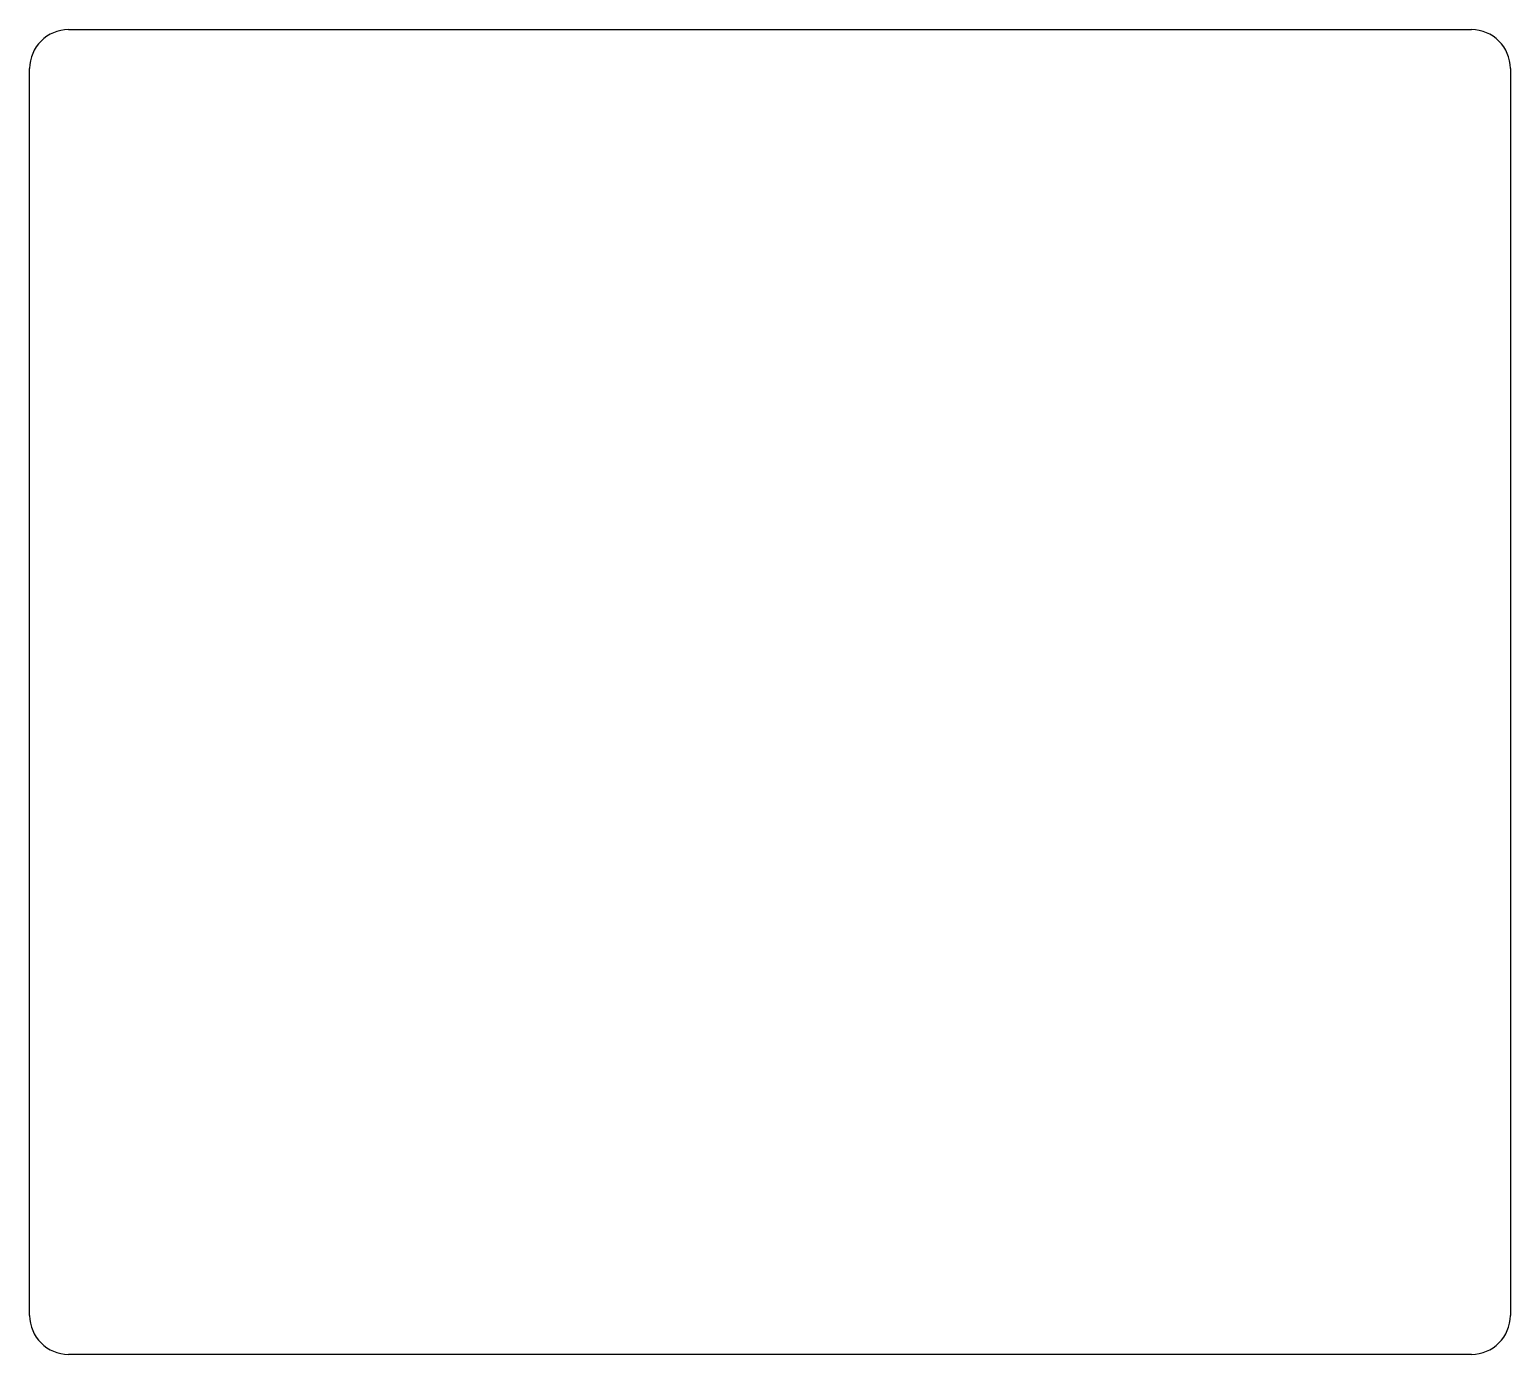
# Model space of a CAD drawing. Extents: x 116.8 to 165.1, y -91.4 to -48.3.
import ezdxf

# ---------------------------------------------------------------- set-up
doc = ezdxf.new("R2010")
doc.units = 0
doc.layers.add('BLACK', color=7, linetype='CONTINUOUS')

msp = doc.modelspace()

# ---------------------------------------------------------------- linework, layer by layer
at = {"layer": 'BLACK', "linetype": 'CONTINUOUS'}
for p, q in [((118.11, -48.26), (163.83, -48.26)), ((116.84, -90.17), (116.84, -49.53)), ((165.1, -49.53), (165.1, -90.17)), ((163.83, -91.44), (118.11, -91.44))]:
    msp.add_line(p, q, dxfattribs=at)
at = {"layer": 'BLACK'}
for centre, start, end in [((118.11, -49.53), 90, 180), ((163.83, -49.53), 0, 90), ((118.11, -90.17), -180, -90), ((163.83, -90.17), -90, 0)]:
    msp.add_arc(centre, 1.27, start, end, dxfattribs=at)

doc.saveas('drawing.dxf')
